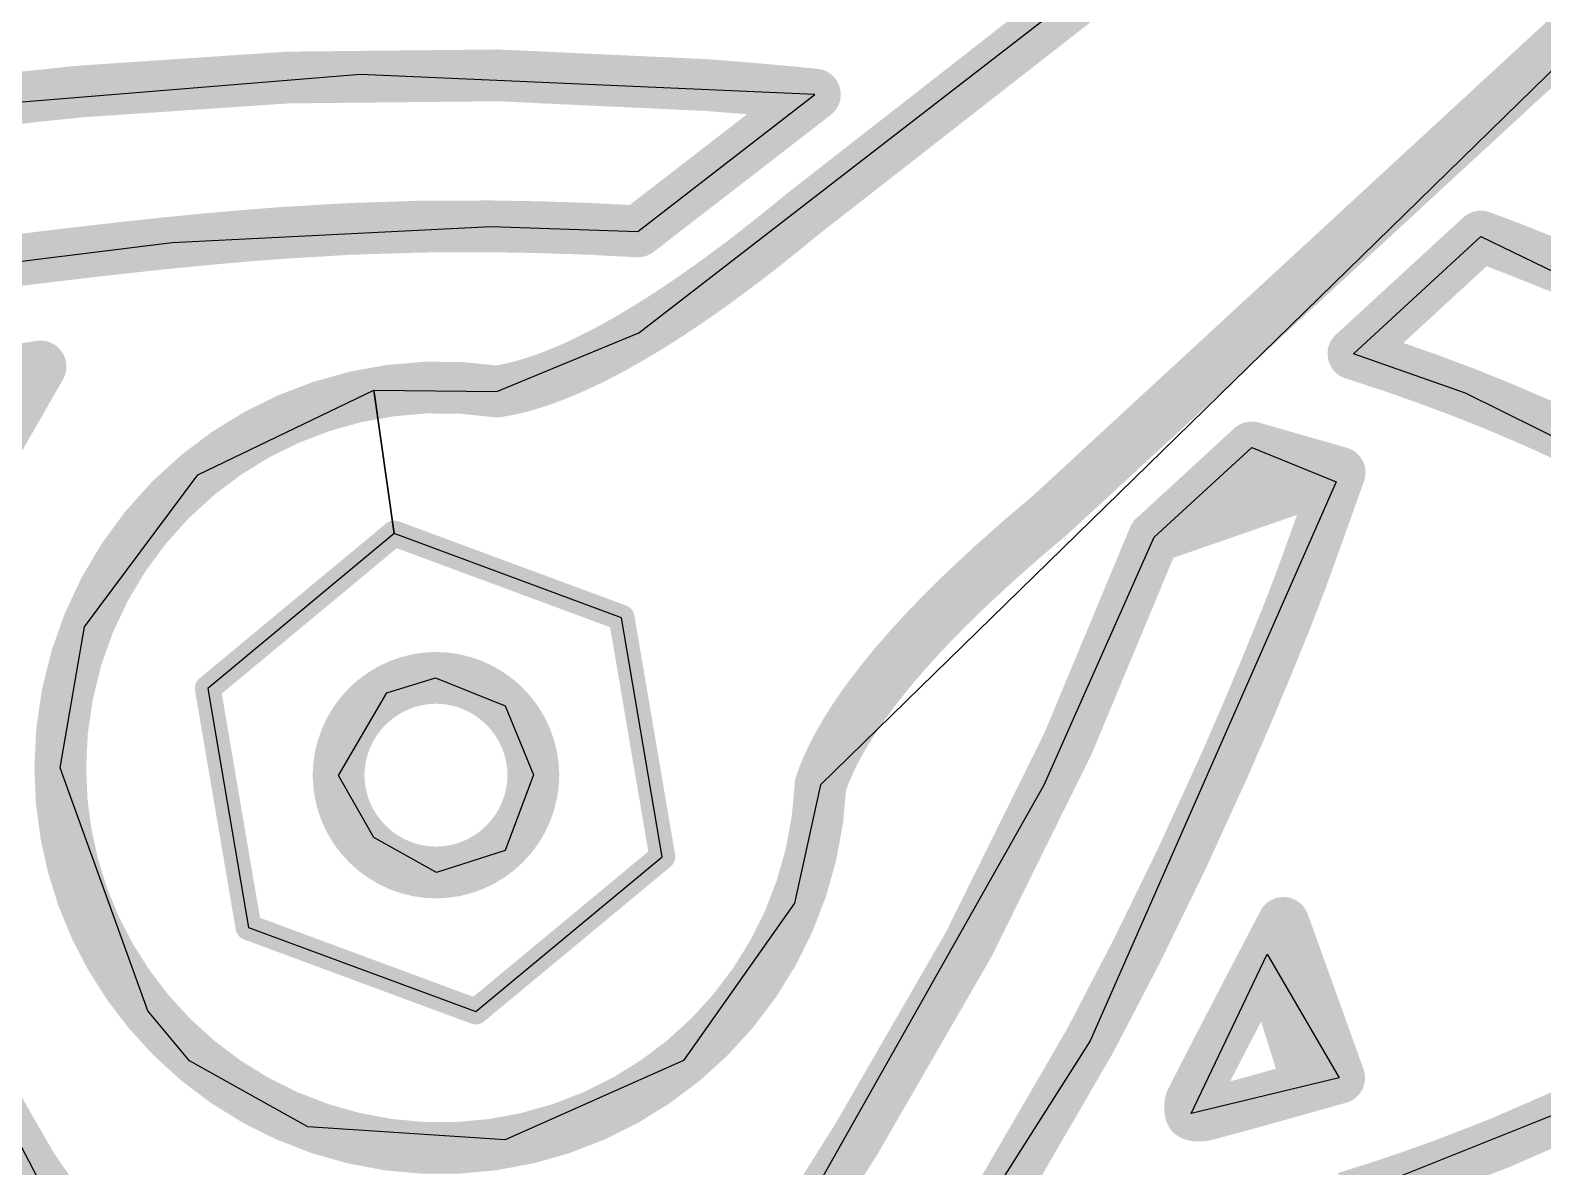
# Model space of a CAD drawing. Header units: millimetres. Extents: x 34 to 168, y 52 to 76.
# Drawn here: x 41.602 to 44.524, y 64.54 to 66.735 of the extents above; entities that cross this region are included whole.
import ezdxf

# ---------------------------------------------------------------- set-up
doc = ezdxf.new("R2010")
doc.units = ezdxf.units.MM
doc.layers.add('TopOverlay', color=2, linetype='Continuous')

msp = doc.modelspace()

# ---------------------------------------------------------------- linework, layer by layer
at = {"layer": 'TopOverlay'}
for p, q in [((42.77783164, 66.15054334), (44.87921174, 67.7764583)), ((45.20000104, 67.30000002), (43.12890789999999, 65.27772822)), ((42.24019999999999, 66.64959999999999), (41.40498958, 66.58176676)), ((43.11791224, 66.61102502), (42.24019999999999, 66.64959999999999)), ((42.77610444, 66.34681422), (43.11791224, 66.61102502)), ((41.87613164, 66.32514802), (42.49225944, 66.35650686)), ((42.49225944, 66.35650686), (42.77610444, 66.34681422)), ((44.15842324, 66.11046721999999), (44.40437144, 66.33678121999999)), ((44.40437144, 66.33678121999999), (44.99460902, 66.05103122)), ((41.03887144, 66.22141442), (41.87613164, 66.32514802)), ((42.50374024, 66.03744222), (42.77783164, 66.15054334)), ((44.37501412, 66.0344247), (44.15842324, 66.11046721999999)), ((41.9256845, 65.87633256), (42.2656, 66.03999999999999)), ((42.30531544, 65.76330002), (42.2656, 66.03999999999999)), ((42.2656, 66.03999999999999), (42.50374024, 66.03744222)), ((42.2656, 66.03999999999999), (42.30531544, 65.76330002)), ((44.8439159, 65.80138477999999), (44.37501412, 66.0344247)), ((43.77374024, 65.75636582), (43.96185264, 65.92949222)), ((43.96185264, 65.92949222), (44.12532196, 65.86280452)), ((41.7068, 65.58279999999999), (41.9256845, 65.87633256)), ((44.12532196, 65.86280452), (43.64970442, 64.78349756)), ((42.30531544, 65.76330002), (41.94504183999999, 65.46416422)), ((42.74455764, 65.60068921999999), (42.30531544, 65.76330002)), ((43.561, 65.27799999999999), (43.77374024, 65.75636582)), ((41.66007923999999, 65.31036722), (41.7068, 65.58279999999999)), ((42.82322144, 65.13901881999999), (42.74455764, 65.60068921999999)), ((41.0892498, 65.52790044), (41.6306, 64.4906)), ((41.94504183999999, 65.46416422), (42.02373103999999, 65.00259541999999)), ((42.291, 65.4558), (42.38517304, 65.48450962)), ((42.38517304, 65.48450962), (42.5196, 65.43039999999999)), ((42.1976423, 65.29568094), (42.291, 65.4558)), ((42.5196, 65.43039999999999), (42.57417444, 65.29718462)), ((41.82934484, 64.84155942), (41.66007923999999, 65.31036722)), ((42.2656, 65.1764), (42.1976423, 65.29568094)), ((42.57417444, 65.29718462), (42.5196, 65.151)), ((43.01621064, 64.31422748), (43.561, 65.27799999999999)), ((43.12890789999999, 65.27772822), (43.07839999999999, 65.04939999999999)), ((42.3866691, 65.10846008), (42.2656, 65.1764)), ((42.5196, 65.151), (42.3866691, 65.10846008)), ((42.46287164, 64.84008622), (42.82322144, 65.13901881999999)), ((43.07839999999999, 65.04939999999999), (42.86411544, 64.74542042)), ((42.02373103999999, 65.00259541999999), (42.46287164, 64.84008622)), ((43.84487548, 64.64318288), (43.99151984, 64.95060162)), ((43.99151984, 64.95060162), (44.13083884, 64.71199401999999)), ((41.91, 64.74459999999999), (41.82934484, 64.84155942)), ((43.64970442, 64.78349756), (43.0276, 63.80479999999999)), ((42.1386, 64.6176), (41.91, 64.74459999999999)), ((42.86411544, 64.74542042), (42.5196, 64.59219999999999)), ((44.13083884, 64.71199401999999), (43.84487548, 64.64318288)), ((44.14384618, 64.48043492), (44.66393404, 64.68857521999999)), ((42.5196, 64.59219999999999), (42.1386, 64.6176))]:
    msp.add_line(p, q, dxfattribs=at)
for points, const_width in [([(43.57163243999999, 65.79804722), (45.20000104, 67.30000002)], 0.0999998), ([(43.33370301999999, 66.56692045999999), (43.91762616, 67.02258121999999)], 0.0999998), ([(42.77610444, 66.34681422), (43.11791224, 66.61102502)], 0.0999998), ([(42.77610444, 66.34681422), (43.11791224, 66.61102502)], 0.0999998), ([(42.90754944, 66.62938922), (42.92901752, 66.62777885999999)], 0.0999998), ([(42.92901752, 66.62777885999999), (42.9716184, 66.62438034)], 0.0999998), ([(42.9716184, 66.62438034), (43.01381796, 66.62076846)], 0.0999998), ([(43.01381796, 66.62076846), (43.05566954, 66.61697878)], 0.0999998), ([(43.05566954, 66.61697878), (43.0764823, 66.61502552)], 0.0999998), ([(43.0764823, 66.61502552), (43.11791224, 66.61102502)], 0.0999998), ([(43.2041681, 66.46580052), (43.33370301999999, 66.56692045999999)], 0.0999998), ([(43.09091204, 66.37737041999999), (43.2041681, 66.46580052)], 0.0999998), ([(42.01422128, 66.33800296), (42.08314164, 66.34343602)], 0.0999998), ([(41.7381182, 66.31019758), (41.80708428, 66.31789377999999)], 0.0999998), ([(41.80708428, 66.31789377999999), (41.87613164, 66.32514802)], 0.0999998), ([(41.87613164, 66.32514802), (41.94519932, 66.33187902)], 0.0999998), ([(41.94519932, 66.33187902), (42.01422128, 66.33800296)], 0.0999998), ([(44.15842324, 66.11046721999999), (44.40437144, 66.33678121999999)], 0.0999998), ([(44.15842324, 66.11046721999999), (44.40437144, 66.33678121999999)], 0.0999998), ([(41.53231977999999, 66.28529796), (41.60067372, 66.29381712)], 0.0999998), ([(41.60067372, 66.29381712), (41.66929435999999, 66.30214323999999)], 0.0999998), ([(41.66929435999999, 66.30214323999999), (41.7381182, 66.31019758)], 0.0999998), ([(41.29525904, 65.51684381999999), (41.62208084, 66.08577842)], 0.0999998), ([(41.53594944, 66.07287522), (41.62208084, 66.08577842)], 0.0999998), ([(43.77374024, 65.75636582), (43.96185264, 65.92949222)], 0.0999998), ([(43.96185264, 65.92949222), (44.13182944, 65.88077502)], 0.0999998), ([(43.77374024, 65.75636582), (44.13182944, 65.88077502)], 0.0999998), ([(44.12856554, 65.8717758), (44.13182944, 65.88077502)], 0.0999998), ([(44.11571314, 65.83606594), (44.1188983, 65.84494832)], 0.0999998), ([(44.1188983, 65.84494832), (44.12210124, 65.85386118)], 0.0999998), ([(44.12210124, 65.85386118), (44.12532196, 65.86280452)], 0.0999998), ([(44.12532196, 65.86280452), (44.12856554, 65.8717758)], 0.0999998), ([(44.10624147999999, 65.80958643999999), (44.109386, 65.81838246)], 0.0999998), ([(44.109386, 65.81838246), (44.11254322, 65.82720896)], 0.0999998), ([(44.11254322, 65.82720896), (44.11571314, 65.83606594)], 0.0999998), ([(44.0926347, 65.77152962), (44.09997783999999, 65.79207822)], 0.0999998), ([(44.09997783999999, 65.79207822), (44.10624147999999, 65.80958643999999)], 0.0999998), ([(44.08535506, 65.7511893), (44.0926347, 65.77152962)], 0.0999998), ([(41.94504183999999, 65.46416422), (42.30531544, 65.76330002)], 0.0499999), ([(42.30531544, 65.76330002), (42.74455764, 65.60068921999999)], 0.0499999), ([(43.77325764, 65.75646741999999), (43.77374024, 65.75636582)], 0.0999998), ([(43.77325764, 65.75646741999999), (43.77374024, 65.75636582)], 0.0999998), ([(44.07088722, 65.7110446), (44.07811606, 65.7310344)], 0.0999998), ([(44.07811606, 65.7310344), (44.08535506, 65.7511893)], 0.0999998), ([(44.06364568, 65.69120212), (44.07088722, 65.7110446)], 0.0999998), ([(44.0490229, 65.65187021999999), (44.05636604, 65.6714841)], 0.0999998), ([(44.05636604, 65.6714841), (44.06364568, 65.69120212)], 0.0999998), ([(44.04158832, 65.63234016), (44.0490229, 65.65187021999999)], 0.0999998), ([(44.02634324, 65.59345022), (44.04158832, 65.63234016)], 0.0999998), ([(42.74455764, 65.60068921999999), (42.82322144, 65.13901881999999)], 0.0499999), ([(41.94504183999999, 65.46416422), (42.02373103999999, 65.00259541999999)], 0.0499999), ([(42.46287164, 64.84008622), (42.82322144, 65.13901881999999)], 0.0499999), ([(43.99151984, 64.95060162), (44.02316824, 65.01123142)], 0.0999998), ([(44.02316824, 65.01123142), (44.13083884, 64.71199401999999)], 0.0999998), ([(42.02373103999999, 65.00259541999999), (42.46287164, 64.84008622)], 0.0499999), ([(43.96126336, 64.89269216), (43.99151984, 64.95060162)], 0.0999998), ([(43.99151984, 64.95060162), (44.07188544, 64.69540782)], 0.0999998), ([(43.94637388, 64.8641451), (43.96126336, 64.89269216)], 0.0999998), ([(43.93163172, 64.83582917999999), (43.94637388, 64.8641451)], 0.0999998), ([(43.91702163999999, 64.80771138), (43.93163172, 64.83582917999999)], 0.0999998), ([(43.90253348, 64.77975613999999), (43.91702163999999, 64.80771138)], 0.0999998), ([(43.88815708, 64.75193044), (43.90253348, 64.77975613999999)], 0.0999998), ([(43.87387974, 64.7242038), (43.88815708, 64.75193044)], 0.0999998), ([(43.85968622, 64.6965432), (43.87387974, 64.7242038)], 0.0999998), ([(44.07188544, 64.69540782), (44.13083884, 64.71199401999999)], 0.0999998), ([(43.84557144, 64.66891561999999), (43.85968622, 64.6965432)], 0.0999998), ([(43.9906156, 64.67261132), (44.0106689, 64.67821201999999)], 0.0999998), ([(44.0106689, 64.67821201999999), (44.03088476, 64.68387876)], 0.0999998), ([(44.03088476, 64.68387876), (44.0512835, 64.68961154)], 0.0999998), ([(44.0512835, 64.68961154), (44.07188544, 64.69540782)], 0.0999998), ([(43.87257164, 64.64044222), (43.9116216, 64.6508867)], 0.0999998), ([(43.9116216, 64.6508867), (43.93122786, 64.65621562)], 0.0999998), ([(43.93122786, 64.65621562), (43.9509154, 64.66161058)], 0.0999998), ([(43.9509154, 64.66161058), (43.97070454, 64.66707665999999)], 0.0999998), ([(43.97070454, 64.66707665999999), (43.9906156, 64.67261132)], 0.0999998)]:
    msp.add_lwpolyline(points, dxfattribs=dict(at, const_width=const_width))
at = {"layer": 'TopOverlay', "const_width": 0.0999998}
for points in [[(41.69818686, 66.61692289999999, -0.0425312754462123), (42.90754944, 66.62938922)], [(41.40498958, 66.58176676, -0.01123075409566487), (41.6981894, 66.61692544)], [(43.09091204, 66.37737041999999, -0.008197742914618564), (43.00170978, 66.30570686)], [(42.08314164, 66.34343602, -0.02061249385103846), (42.49225944, 66.35650686)], [(42.49225944, 66.35650686, -0.01263766062635745), (42.77610697999999, 66.34681422)], [(44.40437144, 66.33678121999999, -0.004383844374199936), (44.46980946, 66.31225497999999)], [(44.46980692, 66.3122499, -0.01884210057288123), (44.72248104, 66.20413988)], [(43.00170978, 66.30570686, -0.009066603204200798), (42.91996495999999, 66.24454874)], [(42.9199675, 66.24454874, -0.01005343807714788), (42.84542612, 66.19309342)], [(42.84542612, 66.19309342, -0.01117250702617324), (42.77783164, 66.15054334)], [(42.77783164, 66.15054588, -0.01243693519043305), (42.71692752, 66.11610094)], [(42.71692497999999, 66.11610094, -0.01385637199509528), (42.66245214, 66.08896104)], [(44.15842324, 66.11046721999999, -0.01633393476663944), (44.37501412, 66.0344247)], [(42.66245214, 66.08895849999999, -0.01543328943405025), (42.6141515, 66.06832354)], [(42.5717716, 66.05339341999999, -0.03984052331082907), (42.50374024, 66.03744222)], [(42.61415404, 66.068321, -0.01715759599580076), (42.57177414, 66.05339088)], [(41.92568704, 65.87633002, -0.2137754469454151), (42.50374024, 66.03744222)], [(44.37501412, 66.0344247, -0.01739375310205114), (44.57861544, 65.94706902)], [(41.6600767, 65.31036722, -0.2237103159740812), (41.9256845, 65.87633256)], [(43.4089937, 65.65370156, -0.01783003923510023), (43.57163498, 65.79804467999999)], [(43.77325764, 65.75646741999999, -0.04830591277775936), (43.19824482, 64.59390687999999)], [(43.34453358, 65.589404, -0.01038020466755377), (43.4089937, 65.6537041)], [(43.29017758, 65.53022962, -0.01151279512371686), (43.34453104, 65.589404)], [(44.02634324, 65.59345022, -0.008922279955820915), (43.90832976, 65.3132806)], [(43.24508496, 65.47608952, -0.01278206546650261), (43.29017758, 65.53022962)], [(42.19764484, 65.29568601999999, -0.4106585694341846), (42.38517557999999, 65.48451216)], [(42.38517304, 65.48450962, -0.4114974332547543), (42.57417444, 65.29718462)], [(43.2084099, 65.4268948, -0.01419186894245006), (43.2450875, 65.47608952)], [(43.17930404, 65.38254893999999, -0.01573639362942338), (43.20841244, 65.42689226)], [(43.15691394, 65.34297065999999, -0.01739415295538215), (43.1793015, 65.38255147999999)], [(43.14039886, 65.3080609, -0.0191204079031133), (43.15691394, 65.34297065999999)], [(41.82934484, 64.84155942, -0.1754501904674433), (41.66007923999999, 65.31036722)], [(42.38667164, 65.10846262, -0.410568451888091), (42.19764484, 65.29568601999999)], [(42.57417444, 65.29718462, -0.4110103500764024), (42.38667164, 65.10846262)], [(43.12891044, 65.27772822, -0.02083886928580585), (43.14039886, 65.30805835999999)], [(43.9083323, 65.3132806, -0.01911111343206582), (43.64970442, 64.78349756)], [(43.12890789999999, 65.27772822, -0.2120259644770761), (42.86411289999999, 64.74542042)], [(42.21372557999999, 63.72228302, -0.05811521655137478), (41.35020432, 64.98263863999999)], [(42.86411544, 64.74542042, -0.4143675139461365), (41.82934484, 64.84155942)], [(43.64970442, 64.78349756, -0.07574793331560561), (42.48885584, 63.22220781999999)], [(44.66393404, 64.68857521999999, -0.03079064670048889), (44.3299977, 64.54293416)], [(43.84307716, 64.65083589999999, -0.0228784490507255), (43.84290444, 64.65474241999999)], [(43.84290444, 64.65474241999999, -0.01779961360637463), (43.84302127999999, 64.65800123999999)], [(43.84302127999999, 64.65800123999999, -0.01826035927544175), (43.8433591, 64.66115338)], [(43.84327528, 64.64913156, -0.01202873872359308), (43.84307716, 64.65083589999999)], [(43.84352928, 64.64759486, -0.01260169672195905), (43.84327274, 64.64912901999999)], [(43.84336164, 64.66115338, -0.009886513350503966), (43.84361055999999, 64.66265706)], [(43.843829, 64.64623087999999, -0.01342033334854129), (43.84352928, 64.64759486)], [(43.84361055999999, 64.66265706, -0.01076439363602764), (43.84391028, 64.66409469999999)], [(43.84390774, 64.66409469999999, -0.01203232783970641), (43.84425572, 64.66545359999999)], [(43.84425572, 64.66545359999999, -0.01382365846064047), (43.84464942, 64.66671852)], [(43.84465196, 64.66671852, -0.03603520163648028), (43.84557144, 64.66891561999999)], [(43.84416174, 64.64503708, -0.0146425238065184), (43.843829, 64.64622834)], [(43.8445148, 64.64402362, -0.01655788337191432), (43.84416174, 64.64503961999999)], [(43.84487548, 64.64318288, -0.01974375790582909), (43.8445148, 64.64402362)], [(43.84523108, 64.64252248, -0.02547857692662992), (43.84487548, 64.64318288)], [(43.84557144, 64.64204242, -0.03699300895536094), (43.84523108, 64.64252248)], [(43.84837306, 64.6405743, -0.1125721288516029), (43.84557144, 64.64204242)], [(43.85057777999999, 64.63998502, -0.02498265836007013), (43.8483756, 64.6405743)], [(43.85319652, 64.63952019999999, -0.01843365641899307), (43.85057777999999, 64.63998756)], [(43.85613784, 64.63919254, -0.01548398251294987), (43.85319398, 64.63951766)], [(43.86935346, 64.63974118, -0.0612640876602684), (43.85613784, 64.63919508)], [(43.87257164, 64.64044476, -0.02177379840680363), (43.86935346, 64.63974372)], [(43.19824482, 64.59390687999999, -0.011491215613196), (43.01621064, 64.31422748)], [(44.3299977, 64.54293161999999, -0.01348888143585042), (44.14384618, 64.48043492)]]:
    msp.add_lwpolyline(points, format="xyb", dxfattribs=at)
at = {"layer": 'TopOverlay'}
for points, const_width in [([(41.67318818, 66.61692289999999, 1), (41.72318554, 66.61692289999999, 1)], 0.0499999), ([(41.67319072, 66.61692544, 1), (41.72318808, 66.61692544, 1)], 0.0499999), ([(42.88255076, 66.62938922, 1), (42.93254812, 66.62938922, 1)], 0.0499999), ([(42.88255076, 66.62938922, 1), (42.93254812, 66.62938922, 1)], 0.0499999), ([(42.90401884, 66.62777885999999, 1), (42.9540162, 66.62777885999999, 1)], 0.0499999), ([(42.90401884, 66.62777885999999, 1), (42.9540162, 66.62777885999999, 1)], 0.0499999), ([(42.94661972, 66.62438034, 1), (42.99661708, 66.62438034, 1)], 0.0499999), ([(42.94661972, 66.62438034, 1), (42.99661708, 66.62438034, 1)], 0.0499999), ([(42.98881927999999, 66.62076846, 1), (43.03881664, 66.62076846, 1)], 0.0499999), ([(42.98881927999999, 66.62076846, 1), (43.03881664, 66.62076846, 1)], 0.0499999), ([(43.03067086, 66.61697878, 1), (43.08066822, 66.61697878, 1)], 0.0499999), ([(43.03067086, 66.61697878, 1), (43.08066822, 66.61697878, 1)], 0.0499999), ([(43.05148362, 66.61502552, 1), (43.10148098, 66.61502552, 1)], 0.0499999), ([(43.05148362, 66.61502552, 1), (43.10148098, 66.61502552, 1)], 0.0499999), ([(43.09291356, 66.61102502, 1), (43.14291092, 66.61102502, 1)], 0.0499999), ([(43.09291356, 66.61102502, 1), (43.14291092, 66.61102502, 1)], 0.0499999), ([(43.09291356, 66.61102502, 1), (43.14291092, 66.61102502, 1)], 0.0499999), ([(43.30870434, 66.56692045999999, 1), (43.3587017, 66.56692045999999, 1)], 0.0499999), ([(43.30870434, 66.56692045999999, 1), (43.3587017, 66.56692045999999, 1)], 0.0499999), ([(43.17916942, 66.46580052, 1), (43.22916678, 66.46580052, 1)], 0.0499999), ([(43.17916942, 66.46580052, 1), (43.22916678, 66.46580052, 1)], 0.0499999), ([(43.06591336, 66.37737041999999, 1), (43.11591072, 66.37737041999999, 1)], 0.0499999), ([(43.06591336, 66.37737041999999, 1), (43.11591072, 66.37737041999999, 1)], 0.0499999), ([(42.05814296, 66.34343602, 1), (42.10814032, 66.34343602, 1)], 0.0499999), ([(42.05814296, 66.34343602, 1), (42.10814032, 66.34343602, 1)], 0.0499999), ([(42.46726075999999, 66.35650686, 1), (42.51725812, 66.35650686, 1)], 0.0499999), ([(42.46726075999999, 66.35650686, 1), (42.51725812, 66.35650686, 1)], 0.0499999), ([(42.75110575999999, 66.34681422, 1), (42.80110312, 66.34681422, 1)], 0.0499999), ([(42.75110575999999, 66.34681422, 1), (42.80110312, 66.34681422, 1)], 0.0499999), ([(42.7511083, 66.34681422, 1), (42.80110566, 66.34681422, 1)], 0.0499999), ([(41.78208559999999, 66.31789377999999, 1), (41.83208296, 66.31789377999999, 1)], 0.0499999), ([(41.78208559999999, 66.31789377999999, 1), (41.83208296, 66.31789377999999, 1)], 0.0499999), ([(41.85113296, 66.32514802, 1), (41.90113032, 66.32514802, 1)], 0.0499999), ([(41.85113296, 66.32514802, 1), (41.90113032, 66.32514802, 1)], 0.0499999), ([(41.92020064, 66.33187902, 1), (41.970198, 66.33187902, 1)], 0.0499999), ([(41.92020064, 66.33187902, 1), (41.970198, 66.33187902, 1)], 0.0499999), ([(41.9892226, 66.33800296, 1), (42.03921996, 66.33800296, 1)], 0.0499999), ([(41.9892226, 66.33800296, 1), (42.03921996, 66.33800296, 1)], 0.0499999), ([(44.37937276, 66.33678121999999, 1), (44.42937011999999, 66.33678121999999, 1)], 0.0499999), ([(44.37937276, 66.33678121999999, 1), (44.42937011999999, 66.33678121999999, 1)], 0.0499999), ([(44.37937276, 66.33678121999999, 1), (44.42937011999999, 66.33678121999999, 1)], 0.0499999), ([(44.44480824, 66.3122499, 1), (44.4948056, 66.3122499, 1)], 0.0499999), ([(44.44481078, 66.31225497999999, 1), (44.49480814, 66.31225497999999, 1)], 0.0499999), ([(41.57567504, 66.29381712, 1), (41.6256724, 66.29381712, 1)], 0.0499999), ([(41.57567504, 66.29381712, 1), (41.6256724, 66.29381712, 1)], 0.0499999), ([(41.64429568, 66.30214323999999, 1), (41.69429304, 66.30214323999999, 1)], 0.0499999), ([(41.64429568, 66.30214323999999, 1), (41.69429304, 66.30214323999999, 1)], 0.0499999), ([(41.71311952, 66.31019758, 1), (41.76311688, 66.31019758, 1)], 0.0499999), ([(41.71311952, 66.31019758, 1), (41.76311688, 66.31019758, 1)], 0.0499999), ([(42.9767111, 66.30570686, 1), (43.02670845999999, 66.30570686, 1)], 0.0499999), ([(42.9767111, 66.30570686, 1), (43.02670845999999, 66.30570686, 1)], 0.0499999), ([(42.89496628, 66.24454874, 1), (42.94496364, 66.24454874, 1)], 0.0499999), ([(42.89496882, 66.24454874, 1), (42.94496617999999, 66.24454874, 1)], 0.0499999), ([(42.82042744, 66.19309342, 1), (42.8704248, 66.19309342, 1)], 0.0499999), ([(42.82042744, 66.19309342, 1), (42.8704248, 66.19309342, 1)], 0.0499999), ([(42.75283296, 66.15054588, 1), (42.80283032, 66.15054588, 1)], 0.0499999), ([(42.75283296, 66.15054334, 1), (42.80283032, 66.15054334, 1)], 0.0499999), ([(42.6919263, 66.11610094, 1), (42.74192366, 66.11610094, 1)], 0.0499999), ([(42.69192884, 66.11610094, 1), (42.74192619999999, 66.11610094, 1)], 0.0499999), ([(44.13342455999999, 66.11046721999999, 1), (44.18342192, 66.11046721999999, 1)], 0.0499999), ([(44.13342455999999, 66.11046721999999, 1), (44.18342192, 66.11046721999999, 1)], 0.0499999), ([(44.13342455999999, 66.11046721999999, 1), (44.18342192, 66.11046721999999, 1)], 0.0499999), ([(41.59708216, 66.08577842, 1), (41.64707952, 66.08577842, 1)], 0.0499999), ([(41.59708216, 66.08577842, 1), (41.64707952, 66.08577842, 1)], 0.0499999), ([(42.63745346, 66.08896104, 1), (42.68745082, 66.08896104, 1)], 0.0499999), ([(42.63745346, 66.08895849999999, 1), (42.68745082, 66.08895849999999, 1)], 0.0499999), ([(42.54677292, 66.05339341999999, 1), (42.59677027999999, 66.05339341999999, 1)], 0.0499999), ([(42.54677546, 66.05339088, 1), (42.59677282, 66.05339088, 1)], 0.0499999), ([(42.58915282, 66.06832354, 1), (42.63915017999999, 66.06832354, 1)], 0.0499999), ([(42.58915536, 66.068321, 1), (42.63915272, 66.068321, 1)], 0.0499999), ([(42.47874156, 66.03744222, 1), (42.52873892, 66.03744222, 1)], 0.0499999), ([(42.47874156, 66.03744222, 1), (42.52873892, 66.03744222, 1)], 0.0499999), ([(44.35001544, 66.0344247, 1), (44.4000128, 66.0344247, 1)], 0.0499999), ([(44.35001544, 66.0344247, 1), (44.4000128, 66.0344247, 1)], 0.0499999), ([(43.93685396, 65.92949222, 1), (43.98685132, 65.92949222, 1)], 0.0499999), ([(43.93685396, 65.92949222, 1), (43.98685132, 65.92949222, 1)], 0.0499999), ([(41.90068582, 65.87633256, 1), (41.95068318, 65.87633256, 1)], 0.0499999), ([(41.90068836, 65.87633002, 1), (41.95068572, 65.87633002, 1)], 0.0499999), ([(44.10683075999999, 65.88077502, 1), (44.15682812, 65.88077502, 1)], 0.0499999), ([(44.10683075999999, 65.88077502, 1), (44.15682812, 65.88077502, 1)], 0.0499999), ([(44.10683075999999, 65.88077502, 1), (44.15682812, 65.88077502, 1)], 0.0499999), ([(44.09389961999999, 65.84494832, 1), (44.14389698, 65.84494832, 1)], 0.0499999), ([(44.09389961999999, 65.84494832, 1), (44.14389698, 65.84494832, 1)], 0.0499999), ([(44.09710256, 65.85386118, 1), (44.14709992, 65.85386118, 1)], 0.0499999), ([(44.09710256, 65.85386118, 1), (44.14709992, 65.85386118, 1)], 0.0499999), ([(44.10032328, 65.86280452, 1), (44.15032064, 65.86280452, 1)], 0.0499999), ([(44.10032328, 65.86280452, 1), (44.15032064, 65.86280452, 1)], 0.0499999), ([(44.10356686, 65.8717758, 1), (44.15356422, 65.8717758, 1)], 0.0499999), ([(44.10356686, 65.8717758, 1), (44.15356422, 65.8717758, 1)], 0.0499999), ([(44.08438732, 65.81838246, 1), (44.13438468, 65.81838246, 1)], 0.0499999), ([(44.08438732, 65.81838246, 1), (44.13438468, 65.81838246, 1)], 0.0499999), ([(44.08754454, 65.82720896, 1), (44.1375419, 65.82720896, 1)], 0.0499999), ([(44.08754454, 65.82720896, 1), (44.1375419, 65.82720896, 1)], 0.0499999), ([(44.09071446, 65.83606594, 1), (44.14071182, 65.83606594, 1)], 0.0499999), ([(44.09071446, 65.83606594, 1), (44.14071182, 65.83606594, 1)], 0.0499999), ([(43.54663376, 65.79804722, 1), (43.59663112, 65.79804722, 1)], 0.0499999), ([(43.5466363, 65.79804467999999, 1), (43.59663365999999, 65.79804467999999, 1)], 0.0499999), ([(44.07497916, 65.79207822, 1), (44.12497652, 65.79207822, 1)], 0.0499999), ([(44.07497916, 65.79207822, 1), (44.12497652, 65.79207822, 1)], 0.0499999), ([(44.0812428, 65.80958643999999, 1), (44.13124016, 65.80958643999999, 1)], 0.0499999), ([(44.0812428, 65.80958643999999, 1), (44.13124016, 65.80958643999999, 1)], 0.0499999), ([(44.06763601999999, 65.77152962, 1), (44.11763338, 65.77152962, 1)], 0.0499999), ([(44.06763601999999, 65.77152962, 1), (44.11763338, 65.77152962, 1)], 0.0499999), ([(42.2928161, 65.76330002, 1), (42.31781478, 65.76330002, 1)], 0.02499868), ([(42.2928161, 65.76330002, 1), (42.31781478, 65.76330002, 1)], 0.02499868), ([(43.74825895999999, 65.75646741999999, 1), (43.79825632, 65.75646741999999, 1)], 0.0499999), ([(43.74825895999999, 65.75646741999999, 1), (43.79825632, 65.75646741999999, 1)], 0.0499999), ([(43.74825895999999, 65.75646741999999, 1), (43.79825632, 65.75646741999999, 1)], 0.0499999), ([(43.74874156, 65.75636582, 1), (43.79873892, 65.75636582, 1)], 0.0499999), ([(43.74874156, 65.75636582, 1), (43.79873892, 65.75636582, 1)], 0.0499999), ([(43.74874156, 65.75636582, 1), (43.79873892, 65.75636582, 1)], 0.0499999), ([(43.74874156, 65.75636582, 1), (43.79873892, 65.75636582, 1)], 0.0499999), ([(44.05311738, 65.7310344, 1), (44.10311474, 65.7310344, 1)], 0.0499999), ([(44.05311738, 65.7310344, 1), (44.10311474, 65.7310344, 1)], 0.0499999), ([(44.06035637999999, 65.7511893, 1), (44.11035374, 65.7511893, 1)], 0.0499999), ([(44.06035637999999, 65.7511893, 1), (44.11035374, 65.7511893, 1)], 0.0499999), ([(44.04588854, 65.7110446, 1), (44.0958859, 65.7110446, 1)], 0.0499999), ([(44.04588854, 65.7110446, 1), (44.0958859, 65.7110446, 1)], 0.0499999), ([(44.03136736, 65.6714841, 1), (44.08136472, 65.6714841, 1)], 0.0499999), ([(44.03136736, 65.6714841, 1), (44.08136472, 65.6714841, 1)], 0.0499999), ([(44.038647, 65.69120212, 1), (44.08864436, 65.69120212, 1)], 0.0499999), ([(44.038647, 65.69120212, 1), (44.08864436, 65.69120212, 1)], 0.0499999), ([(43.38399502, 65.6537041, 1), (43.43399238, 65.6537041, 1)], 0.0499999), ([(43.38399502, 65.65370156, 1), (43.43399238, 65.65370156, 1)], 0.0499999), ([(44.02402421999999, 65.65187021999999, 1), (44.07402158, 65.65187021999999, 1)], 0.0499999), ([(44.02402421999999, 65.65187021999999, 1), (44.07402158, 65.65187021999999, 1)], 0.0499999), ([(44.01658964, 65.63234016, 1), (44.066587, 65.63234016, 1)], 0.0499999), ([(44.01658964, 65.63234016, 1), (44.066587, 65.63234016, 1)], 0.0499999), ([(43.31953236, 65.589404, 1), (43.36952972, 65.589404, 1)], 0.0499999), ([(43.3195349, 65.589404, 1), (43.36953226, 65.589404, 1)], 0.0499999), ([(44.00134456, 65.59345022, 1), (44.05134192, 65.59345022, 1)], 0.0499999), ([(44.00134456, 65.59345022, 1), (44.05134192, 65.59345022, 1)], 0.0499999), ([(42.7320583, 65.60068921999999, 1), (42.75705697999999, 65.60068921999999, 1)], 0.02499868), ([(42.7320583, 65.60068921999999, 1), (42.75705697999999, 65.60068921999999, 1)], 0.02499868), ([(43.2651789, 65.53022962, 1), (43.31517625999999, 65.53022962, 1)], 0.0499999), ([(43.2651789, 65.53022962, 1), (43.31517625999999, 65.53022962, 1)], 0.0499999), ([(42.36017435999999, 65.48450962, 1), (42.41017172, 65.48450962, 1)], 0.0499999), ([(42.3601769, 65.48451216, 1), (42.41017426, 65.48451216, 1)], 0.0499999), ([(43.22008628, 65.47608952, 1), (43.27008364, 65.47608952, 1)], 0.0499999), ([(43.22008882, 65.47608952, 1), (43.27008618, 65.47608952, 1)], 0.0499999), ([(41.9325425, 65.46416422, 1), (41.95754118, 65.46416422, 1)], 0.02499868), ([(41.9325425, 65.46416422, 1), (41.95754118, 65.46416422, 1)], 0.02499868), ([(43.18341122, 65.4268948, 1), (43.23340858, 65.4268948, 1)], 0.0499999), ([(43.18341376, 65.42689226, 1), (43.23341112, 65.42689226, 1)], 0.0499999), ([(43.15430282, 65.38255147999999, 1), (43.20430018, 65.38255147999999, 1)], 0.0499999), ([(43.15430536, 65.38254893999999, 1), (43.20430271999999, 65.38254893999999, 1)], 0.0499999), ([(43.13191526, 65.34297065999999, 1), (43.18191262, 65.34297065999999, 1)], 0.0499999), ([(43.13191526, 65.34297065999999, 1), (43.18191262, 65.34297065999999, 1)], 0.0499999), ([(41.63507801999999, 65.31036722, 1), (41.68507538, 65.31036722, 1)], 0.0499999), ([(41.63508056, 65.31036722, 1), (41.68507792, 65.31036722, 1)], 0.0499999), ([(42.17264616, 65.29568601999999, 1), (42.22264352, 65.29568601999999, 1)], 0.0499999), ([(42.17264616, 65.29568601999999, 1), (42.22264352, 65.29568601999999, 1)], 0.0499999), ([(42.54917576, 65.29718462, 1), (42.59917312, 65.29718462, 1)], 0.0499999), ([(42.54917576, 65.29718462, 1), (42.59917312, 65.29718462, 1)], 0.0499999), ([(43.11540017999999, 65.3080609, 1), (43.16539754, 65.3080609, 1)], 0.0499999), ([(43.11540017999999, 65.30805835999999, 1), (43.16539754, 65.30805835999999, 1)], 0.0499999), ([(43.88333108, 65.3132806, 1), (43.93332844, 65.3132806, 1)], 0.0499999), ([(43.88333361999999, 65.3132806, 1), (43.93333098, 65.3132806, 1)], 0.0499999), ([(43.10390922, 65.27772822, 1), (43.15390658, 65.27772822, 1)], 0.0499999), ([(43.10391176, 65.27772822, 1), (43.15390911999999, 65.27772822, 1)], 0.0499999), ([(42.8107221, 65.13901881999999, 1), (42.83572078, 65.13901881999999, 1)], 0.02499868), ([(42.8107221, 65.13901881999999, 1), (42.83572078, 65.13901881999999, 1)], 0.02499868), ([(42.36167296, 65.10846262, 1), (42.41167032, 65.10846262, 1)], 0.0499999), ([(42.36167296, 65.10846262, 1), (42.41167032, 65.10846262, 1)], 0.0499999), ([(43.99816956, 65.01123142, 1), (44.04816692, 65.01123142, 1)], 0.0499999), ([(43.99816956, 65.01123142, 1), (44.04816692, 65.01123142, 1)], 0.0499999), ([(42.0112317, 65.00259541999999, 1), (42.03623038, 65.00259541999999, 1)], 0.02499868), ([(42.0112317, 65.00259541999999, 1), (42.03623038, 65.00259541999999, 1)], 0.02499868), ([(43.96652116, 64.95060162, 1), (44.01651852, 64.95060162, 1)], 0.0499999), ([(43.96652116, 64.95060162, 1), (44.01651852, 64.95060162, 1)], 0.0499999), ([(43.96652116, 64.95060162, 1), (44.01651852, 64.95060162, 1)], 0.0499999), ([(43.93626468, 64.89269216, 1), (43.98626204, 64.89269216, 1)], 0.0499999), ([(43.93626468, 64.89269216, 1), (43.98626204, 64.89269216, 1)], 0.0499999), ([(43.9213752, 64.8641451, 1), (43.97137256, 64.8641451, 1)], 0.0499999), ([(43.9213752, 64.8641451, 1), (43.97137256, 64.8641451, 1)], 0.0499999), ([(41.80434615999999, 64.84155942, 1), (41.85434352, 64.84155942, 1)], 0.0499999), ([(41.80434615999999, 64.84155942, 1), (41.85434352, 64.84155942, 1)], 0.0499999), ([(43.90663304, 64.83582917999999, 1), (43.95663039999999, 64.83582917999999, 1)], 0.0499999), ([(43.90663304, 64.83582917999999, 1), (43.95663039999999, 64.83582917999999, 1)], 0.0499999), ([(42.4503723, 64.84008622, 1), (42.47537098, 64.84008622, 1)], 0.02499868), ([(42.4503723, 64.84008622, 1), (42.47537098, 64.84008622, 1)], 0.02499868), ([(43.89202296, 64.80771138, 1), (43.94202032, 64.80771138, 1)], 0.0499999), ([(43.89202296, 64.80771138, 1), (43.94202032, 64.80771138, 1)], 0.0499999), ([(43.62470574, 64.78349756, 1), (43.6747031, 64.78349756, 1)], 0.0499999), ([(43.62470574, 64.78349756, 1), (43.6747031, 64.78349756, 1)], 0.0499999), ([(43.8775348, 64.77975613999999, 1), (43.92753216, 64.77975613999999, 1)], 0.0499999), ([(43.8775348, 64.77975613999999, 1), (43.92753216, 64.77975613999999, 1)], 0.0499999), ([(42.83911422, 64.74542042, 1), (42.88911158, 64.74542042, 1)], 0.0499999), ([(42.83911676, 64.74542042, 1), (42.88911412, 64.74542042, 1)], 0.0499999), ([(43.8631584, 64.75193044, 1), (43.91315576, 64.75193044, 1)], 0.0499999), ([(43.8631584, 64.75193044, 1), (43.91315576, 64.75193044, 1)], 0.0499999), ([(43.84888106, 64.7242038, 1), (43.89887842, 64.7242038, 1)], 0.0499999), ([(43.84888106, 64.7242038, 1), (43.89887842, 64.7242038, 1)], 0.0499999), ([(44.10584016, 64.71199401999999, 1), (44.15583752, 64.71199401999999, 1)], 0.0499999), ([(44.10584016, 64.71199401999999, 1), (44.15583752, 64.71199401999999, 1)], 0.0499999), ([(43.83468754, 64.6965432, 1), (43.8846849, 64.6965432, 1)], 0.0499999), ([(43.83468754, 64.6965432, 1), (43.8846849, 64.6965432, 1)], 0.0499999), ([(43.98567022, 64.67821201999999, 1), (44.03566757999999, 64.67821201999999, 1)], 0.0499999), ([(43.98567022, 64.67821201999999, 1), (44.03566757999999, 64.67821201999999, 1)], 0.0499999), ([(44.00588608, 64.68387876, 1), (44.05588344, 64.68387876, 1)], 0.0499999), ([(44.00588608, 64.68387876, 1), (44.05588344, 64.68387876, 1)], 0.0499999), ([(44.02628482, 64.68961154, 1), (44.07628218, 64.68961154, 1)], 0.0499999), ([(44.02628482, 64.68961154, 1), (44.07628218, 64.68961154, 1)], 0.0499999), ([(44.04688676, 64.69540782, 1), (44.09688412, 64.69540782, 1)], 0.0499999), ([(44.04688676, 64.69540782, 1), (44.09688412, 64.69540782, 1)], 0.0499999), ([(44.04688676, 64.69540782, 1), (44.09688412, 64.69540782, 1)], 0.0499999), ([(43.81790576, 64.65474241999999, 1), (43.86790311999999, 64.65474241999999, 1)], 0.0499999), ([(43.81790576, 64.65474241999999, 1), (43.86790311999999, 64.65474241999999, 1)], 0.0499999), ([(43.8180226, 64.65800123999999, 1), (43.86801996, 64.65800123999999, 1)], 0.0499999), ([(43.8180226, 64.65800123999999, 1), (43.86801996, 64.65800123999999, 1)], 0.0499999), ([(43.81807848, 64.65083589999999, 1), (43.86807584, 64.65083589999999, 1)], 0.0499999), ([(43.81807848, 64.65083589999999, 1), (43.86807584, 64.65083589999999, 1)], 0.0499999), ([(43.81827406, 64.64912901999999, 1), (43.86827142, 64.64912901999999, 1)], 0.0499999), ([(43.8182766, 64.64913156, 1), (43.86827396, 64.64913156, 1)], 0.0499999), ([(43.81836042, 64.66115338, 1), (43.86835778, 64.66115338, 1)], 0.0499999), ([(43.81836295999999, 64.66115338, 1), (43.86836032, 64.66115338, 1)], 0.0499999), ([(43.8185306, 64.64759486, 1), (43.86852795999999, 64.64759486, 1)], 0.0499999), ([(43.8185306, 64.64759486, 1), (43.86852795999999, 64.64759486, 1)], 0.0499999), ([(43.81861188, 64.66265706, 1), (43.86860924, 64.66265706, 1)], 0.0499999), ([(43.81861188, 64.66265706, 1), (43.86860924, 64.66265706, 1)], 0.0499999), ([(43.81890906, 64.66409469999999, 1), (43.86890641999999, 64.66409469999999, 1)], 0.0499999), ([(43.8189116, 64.66409469999999, 1), (43.86890896, 64.66409469999999, 1)], 0.0499999), ([(43.81925704, 64.66545359999999, 1), (43.8692544, 64.66545359999999, 1)], 0.0499999), ([(43.81925704, 64.66545359999999, 1), (43.8692544, 64.66545359999999, 1)], 0.0499999), ([(43.81965074, 64.66671852, 1), (43.8696481, 64.66671852, 1)], 0.0499999), ([(43.81965328, 64.66671852, 1), (43.86965064, 64.66671852, 1)], 0.0499999), ([(43.82057276, 64.66891561999999, 1), (43.87057012, 64.66891561999999, 1)], 0.0499999), ([(43.82057276, 64.66891561999999, 1), (43.87057012, 64.66891561999999, 1)], 0.0499999), ([(43.88662292, 64.6508867, 1), (43.93662028, 64.6508867, 1)], 0.0499999), ([(43.88662292, 64.6508867, 1), (43.93662028, 64.6508867, 1)], 0.0499999), ([(43.90622918, 64.65621562, 1), (43.95622654, 64.65621562, 1)], 0.0499999), ([(43.90622918, 64.65621562, 1), (43.95622654, 64.65621562, 1)], 0.0499999), ([(43.92591672, 64.66161058, 1), (43.97591408, 64.66161058, 1)], 0.0499999), ([(43.92591672, 64.66161058, 1), (43.97591408, 64.66161058, 1)], 0.0499999), ([(43.94570586, 64.66707665999999, 1), (43.99570322, 64.66707665999999, 1)], 0.0499999), ([(43.94570586, 64.66707665999999, 1), (43.99570322, 64.66707665999999, 1)], 0.0499999), ([(43.96561692, 64.67261132, 1), (44.01561427999999, 64.67261132, 1)], 0.0499999), ([(43.96561692, 64.67261132, 1), (44.01561427999999, 64.67261132, 1)], 0.0499999), ([(43.81883032, 64.64623087999999, 1), (43.86882768, 64.64623087999999, 1)], 0.0499999), ([(43.81883032, 64.64622834, 1), (43.86882768, 64.64622834, 1)], 0.0499999), ([(43.81916306, 64.64503961999999, 1), (43.86916042, 64.64503961999999, 1)], 0.0499999), ([(43.81916306, 64.64503708, 1), (43.86916042, 64.64503708, 1)], 0.0499999), ([(43.81951612, 64.64402362, 1), (43.86951347999999, 64.64402362, 1)], 0.0499999), ([(43.81951612, 64.64402362, 1), (43.86951347999999, 64.64402362, 1)], 0.0499999), ([(43.8198768, 64.64318288, 1), (43.86987415999999, 64.64318288, 1)], 0.0499999), ([(43.8198768, 64.64318288, 1), (43.86987415999999, 64.64318288, 1)], 0.0499999), ([(43.82023239999999, 64.64252248, 1), (43.87022976, 64.64252248, 1)], 0.0499999), ([(43.82023239999999, 64.64252248, 1), (43.87022976, 64.64252248, 1)], 0.0499999), ([(43.82057276, 64.64204242, 1), (43.87057012, 64.64204242, 1)], 0.0499999), ([(43.82057276, 64.64204242, 1), (43.87057012, 64.64204242, 1)], 0.0499999), ([(43.82337438, 64.6405743, 1), (43.87337174, 64.6405743, 1)], 0.0499999), ([(43.82337691999999, 64.6405743, 1), (43.87337428, 64.6405743, 1)], 0.0499999), ([(43.8255791, 64.63998756, 1), (43.87557646, 64.63998756, 1)], 0.0499999), ([(43.8255791, 64.63998502, 1), (43.87557646, 64.63998502, 1)], 0.0499999), ([(43.8281953, 64.63951766, 1), (43.87819266, 64.63951766, 1)], 0.0499999), ([(43.82819783999999, 64.63952019999999, 1), (43.8781952, 64.63952019999999, 1)], 0.0499999), ([(43.83113916, 64.63919508, 1), (43.88113652, 64.63919508, 1)], 0.0499999), ([(43.83113916, 64.63919254, 1), (43.88113652, 64.63919254, 1)], 0.0499999), ([(43.84435478, 64.63974372, 1), (43.89435214, 64.63974372, 1)], 0.0499999), ([(43.84435478, 64.63974118, 1), (43.89435214, 64.63974118, 1)], 0.0499999), ([(43.84757296, 64.64044476, 1), (43.89757032, 64.64044476, 1)], 0.0499999), ([(43.84757296, 64.64044222, 1), (43.89757032, 64.64044222, 1)], 0.0499999), ([(43.17324614, 64.59390687999999, 1), (43.2232435, 64.59390687999999, 1)], 0.0499999), ([(43.17324614, 64.59390687999999, 1), (43.2232435, 64.59390687999999, 1)], 0.0499999), ([(44.30499902, 64.54293416, 1), (44.35499638, 64.54293416, 1)], 0.0499999), ([(44.30499902, 64.54293161999999, 1), (44.35499638, 64.54293161999999, 1)], 0.0499999)]:
    msp.add_lwpolyline(points, format="xyb", close=True, dxfattribs=dict(at, const_width=const_width))

doc.saveas('drawing.dxf')
